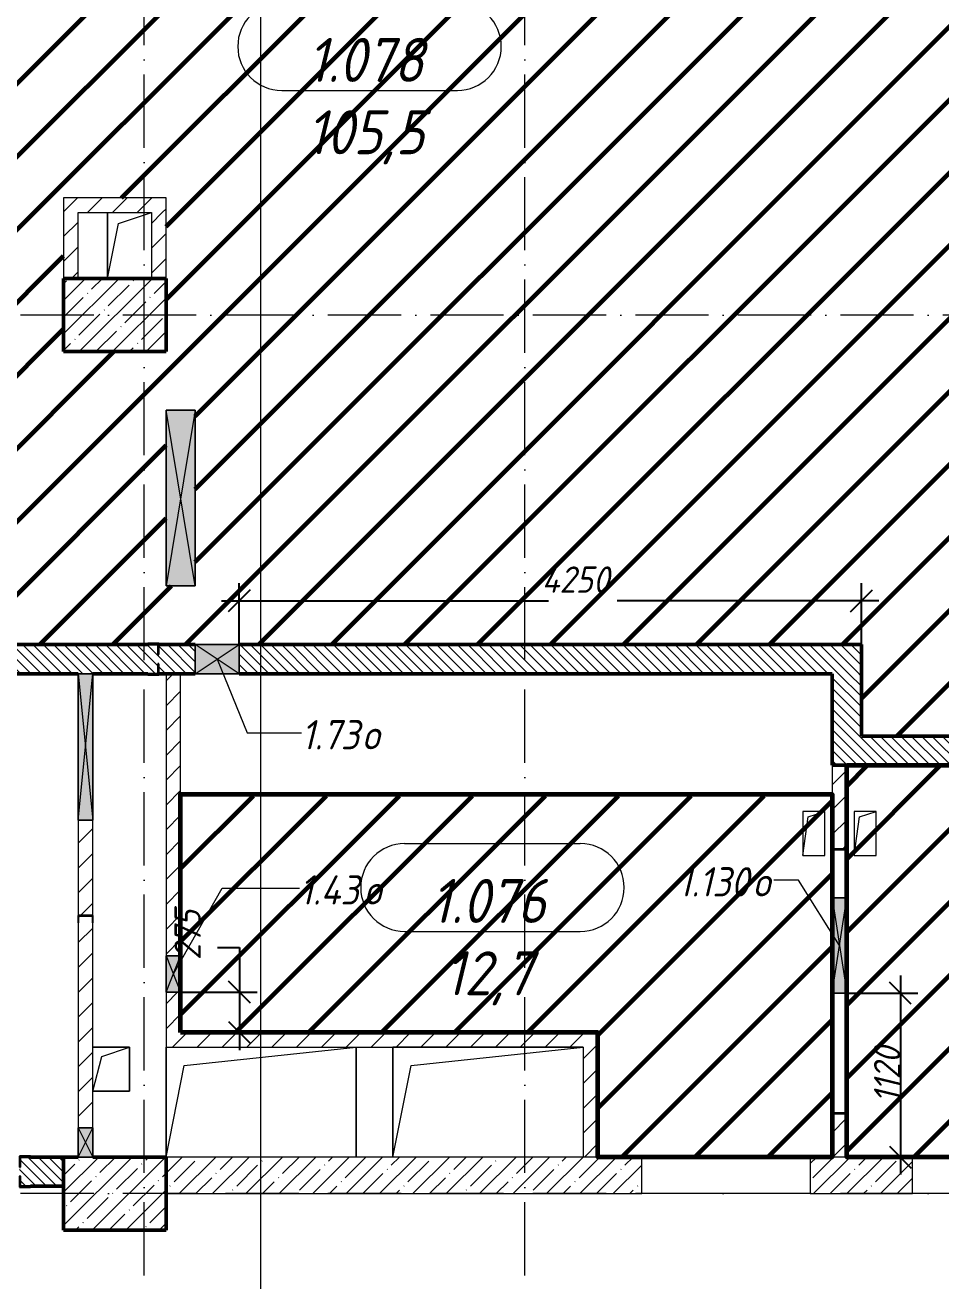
# Model space of a CAD drawing. Header units: millimetres. Extents: x -606178 to 312196, y -19338 to 632709.
# Drawn here: x -412193 to -405938, y 483679 to 492255 of the extents above; entities that cross this region are included whole.
import ezdxf

# ---------------------------------------------------------------- set-up
doc = ezdxf.new("R2010")
doc.units = ezdxf.units.MM
doc.linetypes.add('50_200_ШТРИХ_1Т_ш5_п1_п1_', pattern=[700, 500, -100, 0, -100])
for name, color, linetype, lineweight in [('6.4.1) Окр пт с инж. ПТ2.16', 3, 'Continuous', 60), ('6.4.2) Окр пт с инж. ПТ2.1', 22, 'Continuous', 60), ('A-____-____-DIMS', 7, 'Continuous', 9), ('A-DETL-GENF-OTLN', 7, 'Continuous', 9), ('A-FLOR-____-OTLN', 7, 'Continuous', 9), ('A-GENM-____-MCUT', 7, 'Continuous', 25), ('A-GENM-____-OTLN', 7, 'Continuous', 9), ('A-GENM-____-OTLN-1', 7, 'Continuous', 25), ('A-GLAZ-____-IDEN', 7, 'Continuous', 9), ('A-GLAZ-____-OTLN', 7, 'Continuous', 9), ('A-WALL-____-MCUT-1', 7, 'Continuous', 9), ('A-WALL-____-MCUT-2', 7, 'Continuous', 50), ('A-WALL-____-OTLN', 7, 'Continuous', 9), ('A-WALL-____-PATT-1', 7, 'Continuous', 9), ('A-WALL-FNSH-MCUT-1', 7, 'Continuous', 9), ('I-WALL-____-OTLN', 7, 'Continuous', 9), ('S-COLS-____-MCUT', 7, 'Continuous', 50), ('S-COLS-____-OTLN', 7, 'Continuous', 9), ('S-GRID-____-OTLN-1', 7, '50_200_ШТРИХ_1Т_ш5_п1_п1_', 9)]:
    doc.layers.add(name, color=color, linetype=linetype, lineweight=lineweight)
doc.layers.add('A-AREA-IDEN-1', color=7, linetype='Continuous', lineweight=9, true_color=0x000000)
doc.layers.add('G-____-____-SYMB-1', color=9, linetype='Continuous', lineweight=9, true_color=0x808080)
doc.styles.add('ISOCPEUR_I', font='isocpeui.ttf', dxfattribs={"width": 0.9, "height": 2.5})
doc.styles.add('ISOCPEUR_I_10', font='isocpeui.ttf', dxfattribs={"width": 0.9, "height": 180})
doc.styles.add('ISOCPEUR_I_9', font='isocpeui.ttf', dxfattribs={"width": 0.9, "height": 250})
doc.dimstyles.new('ISO-1_8_0_9К_СРЕДНИЙ_Кладочные_3', dxfattribs={"dimscale": 304.8, "dimtxt": 179.276612, "dimasz": 0.492126, "dimexe": 0.393701, "dimexo": 0, "dimgap": 0, "dimtad": 1, "dimdec": 3, "dimrnd": 0.001, "dimdsep": 46, "dimtxsty": 'ISOCPEUR_I_10', "dimblk1": 'OBLIQUE', "dimblk2": 'OBLIQUE', "dimsah": 1, "dimcen": 0.09, "dimdle": 0.393701, "dimazin": 0, "dimtfac": 1, "dimtdec": 4, "dimtix": 1, "dimtmove": 0, "dimatfit": 3, "dimfxl": 1, "dimtvp": 1, "dimtolj": 1, "dimtzin": 0, "dimarcsym": 2})
doc.dimstyles.new('ISO-1_8_0_9К_СРЕДНИЙ_Кладочные_4', dxfattribs={"dimscale": 304.8, "dimtxt": 179.276612, "dimasz": 0.492126, "dimexe": 0.393701, "dimexo": 0, "dimgap": 0, "dimtad": 1, "dimdec": 3, "dimrnd": 0.001, "dimdsep": 46, "dimtxsty": 'ISOCPEUR_I_10', "dimblk1": 'OBLIQUE', "dimblk2": 'OBLIQUE', "dimsah": 1, "dimcen": 0.09, "dimdle": 0.393701, "dimazin": 0, "dimtfac": 1, "dimtdec": 4, "dimtix": 1, "dimtmove": 1, "dimatfit": 3, "dimfxl": 1, "dimtvp": 1, "dimtolj": 1, "dimtzin": 0, "dimarcsym": 2})
doc.dimstyles.new('ISO-1_8_0_9К_СРЕДНИЙ_Кладочные_5', dxfattribs={"dimscale": 304.8, "dimtxt": 179.276612, "dimasz": 0.492126, "dimexe": 0.393701, "dimexo": 0, "dimgap": 0, "dimtad": 1, "dimdec": 3, "dimrnd": 0.001, "dimdsep": 46, "dimtxsty": 'ISOCPEUR_I_10', "dimblk1": 'OBLIQUE', "dimblk2": 'OBLIQUE', "dimsah": 1, "dimcen": 0.09, "dimdle": 0.393701, "dimazin": 0, "dimtfac": 1, "dimtdec": 4, "dimtix": 1, "dimtmove": 2, "dimatfit": 3, "dimfxl": 1, "dimtvp": 1, "dimtolj": 1, "dimtzin": 0, "dimarcsym": 2})
pattern_1 = [(135, (-425830.77, 451794.26), (-35.35534, -35.35534), [])]
pattern_2 = [(45, (-425830.77, 451794.26), (-84.8528, 84.8528), [])]

# ---------------------------------------------------------------- blocks, each defined once
blk = doc.blocks.new('BSC_Колонна _Прямоугольная - 500х700-V4-АР1_План отверстий 1 этажа в осях 1-64_А-ГГ')
at = {"layer": 'S-COLS-____-OTLN'}
h = blk.add_hatch(dxfattribs=at)
h.set_pattern_fill('FP_32', color=256, style=0, pattern_type=2)
h.set_pattern_definition([(315, (-32481.04, 14250), (114.04925, 114.04925), []), (315, (-32481.04, 14135.95), (114.04925, 114.04925), [201.613, -40.323, 3.353, -36.97])])
h.paths.add_polyline_path([(-250, 125.2), (-250, -350), (250, -350), (250, 350), (-250, 350), (-250, 150)], flags=0)
at = {"layer": 'S-COLS-____-MCUT'}
for p, q in [((250, 350), (-250, 350)), ((-250, 350), (-250, -350)), ((250, 250), (250, 350)), ((250, -350), (250, 150)), ((-250, -350), (250, -350))]:
    blk.add_line(p, q, dxfattribs=at)
blk = doc.blocks.new('BSC_Колонна _Прямоугольная - 500х700-V119-АР1_План отверстий 1 этажа в осях 1-64_А-ГГ')
at = {"layer": 'S-COLS-____-OTLN'}
h = blk.add_hatch(dxfattribs=at)
h.set_pattern_fill('FP_152', color=256, style=0, pattern_type=2)
h.set_pattern_definition([(315, (-38481.04, 14250), (114.04925, 114.04925), []), (315, (-38481.04, 14135.95), (114.04925, 114.04925), [201.613, -40.323, 3.353, -36.97])])
h.paths.add_polyline_path([(-250, 350), (-250, -350), (250, -350), (250, 350)], flags=0)
at = {"layer": 'S-COLS-____-MCUT'}
for p, q in [((250, 350), (-250, 350)), ((-250, 350), (-250, -350)), ((250, -350), (250, 350)), ((-250, -350), (250, -350))]:
    blk.add_line(p, q, dxfattribs=at)
blk = doc.blocks.new('154_Фахверк_СКБ_Швеллер - Тип_100_4010-27736299-АР1_План отверстий 1 этажа в осях 1-64_А-ГГ')
at = {"layer": 'A-GENM-____-MCUT'}
for p, q in [((175, 50), (125, 50)), ((125, 50), (125, -50)), ((128, 47), (175, 47)), ((128, -47), (128, 47)), ((175, 47), (175, 50)), ((125, -50), (175, -50)), ((175, -47), (128, -47)), ((175, -50), (175, -47))]:
    blk.add_line(p, q, dxfattribs=at)
blk = doc.blocks.new('Фахверк_СКБ_Уголок - 200_4010-27904266-АР1_План отверстий 1 этажа в осях 1-64_А-ГГ')
at = {"layer": 'A-GENM-____-MCUT'}
for p, q in [((125, 156), (50, 156)), ((50, 156), (50, 150)), ((50, 150), (119, 150)), ((119, 150), (119, 81)), ((125, 81), (125, 156)), ((119, 81), (125, 81)), ((125, 19), (119, 19)), ((119, 19), (119, -50)), ((125, -56), (125, 19)), ((119, -50), (50, -50)), ((50, -50), (50, -56)), ((50, -56), (125, -56))]:
    blk.add_line(p, q, dxfattribs=at)
blk = doc.blocks.new('154_Стойка_СКБ_Уголок - СМ-2230_200-28216496-АР1_План отверстий 1 этажа в осях 1-64_А-ГГ')
at = {"layer": 'A-GENM-____-MCUT'}
for p, q in [((125, 156), (125, 81)), ((200, 156), (125, 156)), ((131, 81), (131, 150)), ((131, 150), (200, 150)), ((200, 150), (200, 156)), ((125, 81), (131, 81)), ((131, 19), (125, 19)), ((125, 19), (125, -56)), ((131, -50), (131, 19)), ((125, -56), (200, -56)), ((200, -50), (131, -50)), ((200, -56), (200, -50))]:
    blk.add_line(p, q, dxfattribs=at)
blk = doc.blocks.new('AR_Отверстие прямоугольное _в плите_ - AR_Отверстие прямоугольное _в плите_-30459943-АР1_План отверстий 1 этажа в осях 1-64_А-ГГ')
at = {"layer": 'A-GENM-____-OTLN'}
for p, q in [((75, 150), (-75, 150)), ((-75, 150), (-75, -150)), ((-75, -150), (-37.5, 112.5)), ((-37.5, 112.5), (75, 150)), ((75, -150), (75, 150)), ((-75, -150), (75, -150))]:
    blk.add_line(p, q, dxfattribs=at)
blk = doc.blocks.new('AR_Отверстие прямоугольное _в плите_ - AR_Отверстие прямоугольное _в плите_-V194-АР1_План отверстий 1 этажа в осях 1-64_А-ГГ')
at = {"layer": 'A-GENM-____-OTLN'}
for p, q in [((-650, 375), (-650, -375)), ((-525, 250), (650, 375)), ((650, -375), (650, 375)), ((-650, -375), (-525, 250))]:
    blk.add_line(p, q, dxfattribs=at)
blk = doc.blocks.new('AR_Отверстие прямоугольное _в плите_ - AR_Отверстие прямоугольное _в плите_-V195-АР1_План отверстий 1 этажа в осях 1-64_А-ГГ')
at = {"layer": 'A-GENM-____-OTLN'}
for p, q in [((650, 375), (-650, 375)), ((-650, 375), (-650, -374.7)), ((-525, 250), (650, 375)), ((-649.9, -374.7), (-525, 250))]:
    blk.add_line(p, q, dxfattribs=at)
blk = doc.blocks.new('AR_Отверстие прямоугольное _в плите_ - AR_Отверстие прямоугольное _в плите_-V208-АР1_План отверстий 1 этажа в осях 1-64_А-ГГ')
at = {"layer": 'A-GENM-____-OTLN'}
for p, q in [((125, 150), (-125, 150)), ((-125, -150), (-62.5, 87.5)), ((-62.5, 87.5), (125, 150)), ((125, -150), (125, 150)), ((-125, -150), (125, -150))]:
    blk.add_line(p, q, dxfattribs=at)
blk = doc.blocks.new('AR_Отверстие прямоугольное _в плите_ - AR_Отверстие прямоугольное _в плите_-30552603-АР1_План отверстий 1 этажа в осях 1-64_А-ГГ')
at = {"layer": 'A-GENM-____-OTLN'}
for p, q in [((-150, 225), (-150, -225)), ((-75, 150), (150, 225)), ((-150, -225), (-75, 150))]:
    blk.add_line(p, q, dxfattribs=at)
blk = doc.blocks.new('AR_Отверстие прямоугольное _в стене__БезПР - AR_Отверстие прямоугольное _в стене__БезПР-36427964-АР1_План отверстий 1 этажа в осях 1-64_А-ГГ')
at = {"layer": 'A-GLAZ-____-OTLN'}
blk.add_hatch(color=256, dxfattribs=at).paths.add_polyline_path([(-150, 100), (-150, -100), (150, -100), (150, 100)], flags=0)
at = {"layer": 'A-DETL-GENF-OTLN'}
for p, q in [((-150, -100), (-150, 100)), ((-150, 100), (150, 100)), ((150, 100), (-150, -100)), ((-150, 100), (150, -100)), ((150, 100), (-150, 100)), ((-150, 100), (-150, -100)), ((150, 100), (150, -100)), ((150, -100), (150, 100)), ((150, -100), (-150, -100)), ((-150, -100), (150, -100))]:
    blk.add_line(p, q, dxfattribs=at)
at = {"layer": 'A-GLAZ-____-OTLN'}
blk.add_line((150, 100), (-150, 100), dxfattribs=at)
blk = doc.blocks.new('AR_Отверстие прямоугольное _в стене__БезПР - AR_Отверстие прямоугольное _в стене__БезПР-36428036-АР1_План отверстий 1 этажа в осях 1-64_А-ГГ')
at = {"layer": 'A-GLAZ-____-OTLN'}
blk.add_hatch(color=256, dxfattribs=at).paths.add_polyline_path([(-100, -50), (100, -50), (100, 50), (-100, 50)], flags=0)
at = {"layer": 'A-DETL-GENF-OTLN'}
for p, q in [((-100, -50), (-100, 50)), ((-100, 50), (100, 50)), ((100, 50), (-100, -50)), ((-100, 50), (100, -50)), ((100, 50), (-100, 50)), ((-100, 50), (-100, -50)), ((100, 50), (100, -50)), ((100, -50), (100, 50)), ((100, -50), (-100, -50)), ((-100, -50), (100, -50))]:
    blk.add_line(p, q, dxfattribs=at)
at = {"layer": 'A-GLAZ-____-OTLN'}
blk.add_line((100, 50), (-100, 50), dxfattribs=at)
blk = doc.blocks.new('AR_Отверстие прямоугольное _в стене__БезПР - AR_Отверстие прямоугольное _в стене__БезПР-36428091-АР1_План отверстий 1 этажа в осях 1-64_А-ГГ')
at = {"layer": 'A-GLAZ-____-OTLN'}
blk.add_hatch(color=256, dxfattribs=at).paths.add_polyline_path([(-125, -50), (125, -50), (125, 50), (-125, 50)], flags=0)
at = {"layer": 'A-DETL-GENF-OTLN'}
for p, q in [((-125, -50), (-125, 50)), ((-125, 50), (125, 50)), ((125, 50), (-125, -50)), ((-125, 50), (125, -50)), ((125, 50), (-125, 50)), ((-125, 50), (-125, -50)), ((125, 50), (125, -50)), ((125, -50), (125, 50)), ((125, -50), (-125, -50)), ((-125, -50), (125, -50))]:
    blk.add_line(p, q, dxfattribs=at)
at = {"layer": 'A-GLAZ-____-OTLN'}
blk.add_line((125, 50), (-125, 50), dxfattribs=at)
blk = doc.blocks.new('AR_Отверстие прямоугольное _в стене__БезПР - AR_Отверстие прямоугольное _в стене__БезПР-36428237-АР1_План отверстий 1 этажа в осях 1-64_А-ГГ')
at = {"layer": 'A-GLAZ-____-OTLN'}
blk.add_hatch(color=256, dxfattribs=at).paths.add_polyline_path([(-325, -50), (325, -50), (325, 50), (-325, 50)], flags=0)
at = {"layer": 'A-DETL-GENF-OTLN'}
for p, q in [((-325, -50), (-325, 50)), ((-325, 50), (325, 50)), ((325, 50), (-325, -50)), ((-325, 50), (325, -50)), ((325, 50), (-325, 50)), ((-325, 50), (-325, -50)), ((325, 50), (325, -50)), ((325, -50), (325, 50)), ((325, -50), (-325, -50)), ((-325, -50), (325, -50))]:
    blk.add_line(p, q, dxfattribs=at)
at = {"layer": 'A-GLAZ-____-OTLN'}
blk.add_line((325, 50), (-325, 50), dxfattribs=at)
blk = doc.blocks.new('AR_Отверстие прямоугольное _в стене__БезПР - AR_Отверстие прямоугольное _в стене__БезПР-36427925-АР1_План отверстий 1 этажа в осях 1-64_А-ГГ')
at = {"layer": 'A-GLAZ-____-OTLN'}
blk.add_hatch(color=256, dxfattribs=at).paths.add_polyline_path([(500, -50), (500, 50), (-500, 50), (-500, -50)], flags=0)
at = {"layer": 'A-DETL-GENF-OTLN'}
for p, q in [((-500, -50), (-500, 50)), ((-500, 50), (500, 50)), ((500, 50), (-500, -50)), ((-500, 50), (500, -50)), ((500, 50), (-500, 50)), ((-500, 50), (-500, -50)), ((500, 50), (500, -50)), ((500, -50), (500, 50)), ((500, -50), (-500, -50)), ((-500, -50), (500, -50))]:
    blk.add_line(p, q, dxfattribs=at)
at = {"layer": 'A-GLAZ-____-OTLN'}
blk.add_line((500, 50), (-500, 50), dxfattribs=at)
blk = doc.blocks.new('AR_Отверстие прямоугольное _в стене_ - AR_Отверстие прямоугольное _в стене__ОВ-36896535-АР1_План отверстий 1 этажа в осях 1-64_А-ГГ')
at = {"layer": 'A-GLAZ-____-OTLN'}
blk.add_hatch(color=256, dxfattribs=at).paths.add_polyline_path([(600, -100), (600, 100), (-600, 100), (-600, -100)], flags=0)
at = {"layer": 'A-DETL-GENF-OTLN'}
for p, q in [((-600, -100), (-600, 100)), ((-600, 100), (600, 100)), ((600, 100), (-600, -100)), ((-600, 100), (600, -100)), ((600, 100), (-600, 100)), ((-600, 100), (-600, -100)), ((600, 100), (600, -100)), ((600, -100), (600, 100)), ((600, -100), (-600, -100)), ((-600, -100), (600, -100))]:
    blk.add_line(p, q, dxfattribs=at)
blk = doc.blocks.new('_Oblique')
at = {"color": 0, "linetype": 'ByBlock', "lineweight": -2}
blk.add_line((-0.5, -0.5), (0.5, 0.5), dxfattribs=at)
blk = doc.blocks.new('*D4322')
at = {"layer": 'A-____-____-DIMS', "color": 0, "lineweight": -2, "transparency": 16777216}
for p, q in [((-410730.8, 488025.3), (-410730.8, 488443.5)), ((-406480.8, 488025.3), (-406480.8, 488443.5)), ((-410850.8, 488323.5), (-408618.4, 488323.5)), ((-406360.8, 488323.5), (-408148.8, 488323.5))]:
    blk.add_line(p, q, dxfattribs=at)
at = {"layer": 'Defpoints', "color": 0, "transparency": 16777216}
for p in [(-406480.8, 488323.5), (-410730.8, 488025.3), (-406480.8, 488025.3)]:
    blk.add_point(p, dxfattribs=at)
at = {"layer": 'A-____-____-DIMS', "color": 0, "lineweight": -2, "transparency": 16777216, "xscale": 150, "yscale": 150, "zscale": 150, "rotation": 180}
blk.add_blockref('_Oblique', (-410730.8, 488323.5), dxfattribs=at)
at = {"layer": 'A-____-____-DIMS', "color": 0, "lineweight": -2, "transparency": 16777216, "xscale": 150, "yscale": 150, "zscale": 150}
blk.add_blockref('_Oblique', (-406480.8, 488323.5), dxfattribs=at)
at = {"layer": 'A-____-____-DIMS', "color": 0, "transparency": 16777216, "insert": (-408664.9, 488558.7), "char_height": 180, "width": 562.653, "attachment_point": 1, "line_spacing_factor": 1.149209, "style": 'ISOCPEUR_I_10'}
blk.add_mtext('\\A1;4250', dxfattribs=at)
blk = doc.blocks.new('*D4323')
at = {"layer": 'A-____-____-DIMS', "color": 0, "lineweight": -2, "transparency": 16777216}
for p, q in [((-406214.7, 485765.3), (-406214.7, 484405.3)), ((-406580.8, 485645.3), (-406094.7, 485645.3)), ((-406108.7, 484525.3), (-406334.7, 484525.3))]:
    blk.add_line(p, q, dxfattribs=at)
at = {"layer": 'Defpoints', "color": 0, "transparency": 16777216}
for p in [(-406580.8, 485645.3), (-406214.7, 484525.3), (-406108.7, 484525.3)]:
    blk.add_point(p, dxfattribs=at)
at = {"layer": 'A-____-____-DIMS', "color": 0, "lineweight": -2, "transparency": 16777216, "xscale": 150, "yscale": 150, "zscale": 150}
for p, rotation in [((-406214.7, 485645.3), 90), ((-406214.7, 484525.3), 270)]:
    blk.add_blockref('_Oblique', p, dxfattribs=dict(at, rotation=rotation))
at = {"layer": 'A-____-____-DIMS', "color": 0, "transparency": 16777216, "insert": (-406304.7, 485085.3), "char_height": 180, "width": 463.361, "attachment_point": 5, "rotation": 90, "style": 'ISOCPEUR_I_10'}
blk.add_mtext('\\A1;1120', dxfattribs=at)
blk = doc.blocks.new('*D4324')
at = {"layer": 'A-____-____-DIMS', "color": 0, "lineweight": -2, "transparency": 16777216}
for p, q in [((-410878.8, 485955.7), (-410728.8, 485955.7)), ((-410728.8, 485955.7), (-410728.8, 485650.3)), ((-410728.8, 485770.3), (-410728.8, 485255.3)), ((-411130.8, 485650.3), (-410608.8, 485650.3)), ((-410622.8, 485375.3), (-410848.8, 485375.3))]:
    blk.add_line(p, q, dxfattribs=at)
at = {"layer": 'Defpoints', "color": 0, "transparency": 16777216}
for p in [(-411130.8, 485650.3), (-410728.8, 485375.3), (-410622.8, 485375.3)]:
    blk.add_point(p, dxfattribs=at)
at = {"layer": 'A-____-____-DIMS', "color": 0, "lineweight": -2, "transparency": 16777216, "xscale": 150, "yscale": 150, "zscale": 150}
for p, rotation in [((-410728.8, 485650.3), 90), ((-410728.8, 485375.3), 270)]:
    blk.add_blockref('_Oblique', p, dxfattribs=dict(at, rotation=rotation))
at = {"layer": 'A-____-____-DIMS', "color": 0, "transparency": 16777216, "insert": (-411173.2, 485870.9), "char_height": 180, "width": 409.578, "attachment_point": 1, "rotation": 90, "line_spacing_factor": 1.149209, "style": 'ISOCPEUR_I_10'}
blk.add_mtext('\\A1;275', dxfattribs=at)
blk = doc.blocks.new('AAR_СКБ_Марка_помещения_1_5 ммп - Номер _ Площадь-27962135-АИ_План этажа_Стены_1')
at = {"layer": 'A-AREA-IDEN-1'}
for p, q in [((-2.987, 3), (3.013, 3)), ((-2.987, 0), (3.013, 0))]:
    blk.add_line(p, q, dxfattribs=at)
for centre, start, end in [((-2.987, 1.5), 90, 270), ((3.013, 1.5), 270, 90)]:
    blk.add_arc(centre, 1.5, start, end, dxfattribs=at)

msp = doc.modelspace()

# ---------------------------------------------------------------- hatches: boundary and pattern name
at = {"layer": '6.4.1) Окр пт с инж. ПТ2.16'}
h = msp.add_hatch(dxfattribs=at)
h.set_pattern_fill('ANSI31', color=256, scale=111)
h.paths.add_polyline_path([(-402630.7712, 492725.3011), (-402630.7712, 493125.3011), (-402530.7712, 493125.3011), (-402530.7712, 493500.3011), (-402536.7712, 493500.3011), (-402536.7712, 493575.3011), (-402530.7712, 493575.3011), (-402530.7712, 495375.3011), (-402780.7712, 495375.3011), (-402780.7712, 495625.3011), (-405930.7712, 495625.3011), (-405930.7712, 494975.3011), (-408930.7712, 494975.3011), (-408930.7712, 495625.3011), (-410780.7712, 495625.3011), (-410780.7712, 495575.3011), (-410780.7712, 495175.3011), (-410780.7712, 494775.3011), (-410780.7712, 494275.3011), (-410780.7712, 494225.3011), (-410780.7712, 494125.3011), (-411380.7712, 494125.3011), (-411380.7712, 495625.3011), (-411480.7712, 495625.3011), (-415730.7712, 495625.3011), (-415730.7712, 495525.3011), (-416030.7712, 495525.3011), (-416030.7712, 492570.3011), (-416030.7712, 492070.3011), (-416030.7712, 490525.3011), (-415730.7712, 490525.3011), (-415730.7712, 490025.3011), (-416030.7712, 490025.3011), (-416030.7712, 488025.3011), (-411355.7712, 488025.3011), (-411355.7712, 488031.3011), (-411280.7712, 488031.3011), (-411030.7712, 488025.3011), (-410730.7712, 488025.3011), (-406480.7712, 488025.3011), (-406480.7712, 487400.3011), (-402530.7712, 487400.3011), (-402530.7712, 487450.3011), (-402536.7712, 487450.3011), (-402536.7712, 487525.3011), (-402530.7712, 489325.3011), (-402536.7712, 489325.3011), (-402536.7712, 489400.3011), (-402534.6112, 489625.3011), (-402630.7712, 489625.3011), (-402630.7712, 490025.3011), (-402980.7712, 490025.3011), (-402980.7712, 490525.3011), (-402530.7712, 490525.3011), (-402530.7712, 492325.3011), (-402536.7712, 492325.3011), (-402536.7712, 492400.3011), (-402534.9985, 492725.3011)])
h.paths.add_polyline_path([(-411230.7712, 491075.3011), (-411230.7712, 490525.3011), (-411230.7712, 490025.3011), (-411930.7712, 490025.3011), (-411930.7712, 490525.3011), (-411930.7712, 491075.3011)], flags=16)
h.paths.add_polyline_path([(-411330.7712, 490975.3011), (-411330.7712, 490525.3011), (-411830.7712, 490525.3011), (-411830.7712, 490975.3011)], flags=0)
h.paths.add_polyline_path([(-411030.7712, 489625.3011), (-411030.7712, 488425.3011), (-411230.7712, 488425.3011), (-411230.7712, 489625.3011)], flags=16)
at = {"layer": '6.4.2) Окр пт с инж. ПТ2.1'}
h = msp.add_hatch(dxfattribs=at)
h.set_pattern_fill('ANSI31', color=256, scale=111)
h.paths.add_polyline_path([(-412805.7712, 486825.3011), (-415380.7712, 486825.3011), (-415380.7712, 485375.3011), (-413830.7712, 485375.3011), (-413830.7712, 484525.3011), (-412805.7712, 484525.3011)])
h.paths.add_polyline_path([(-406680.7712, 486992.9193), (-411130.7712, 486992.9193), (-411130.7712, 485375.3011), (-408280.7712, 485375.3011), (-408280.7712, 484525.3011), (-406680.7712, 484525.3011)])
h.paths.add_polyline_path([(-402530.7712, 487200.3011), (-406580.7712, 487200.3011), (-406580.7712, 484525.3011), (-402530.7712, 484525.3011)])
at = {"layer": 'A-WALL-____-PATT-1'}
h = msp.add_hatch(dxfattribs=at)
h.set_pattern_fill('FP_4', color=256, style=0, pattern_type=2)
h.set_pattern_definition(pattern_2)
h.paths.add_polyline_path([(-411830.7712, 490525.3011), (-411830.7712, 491075.3011), (-411930.7712, 491075.3011), (-411930.7712, 490525.3011)], flags=0)
h = msp.add_hatch(dxfattribs=at)
h.set_pattern_fill('FP_4', color=256, style=0, pattern_type=2)
h.set_pattern_definition(pattern_2)
h.paths.add_polyline_path([(-411330.7712, 490975.3011), (-411230.7712, 490975.3011), (-411230.7712, 491075.3011), (-411830.7712, 491075.3011), (-411830.7712, 490975.3011), (-411706.007, 490975.3011)], flags=0)
h = msp.add_hatch(dxfattribs=at)
h.set_pattern_fill('FP_4', color=256, style=0, pattern_type=2)
h.set_pattern_definition(pattern_2)
h.paths.add_polyline_path([(-411230.7712, 490525.3011), (-411230.7712, 490975.3011), (-411330.7712, 490975.3011), (-411330.7712, 490525.3011)], flags=0)
h = msp.add_hatch(dxfattribs=at)
h.set_pattern_fill('FP_6', color=256, style=0, pattern_type=2)
h.set_pattern_definition(pattern_1)
h.paths.add_polyline_path([(-406680.7712, 487825.3011), (-406480.7712, 487825.3011), (-406480.7712, 488025.3011), (-410730.7712, 488025.3011), (-410730.7712, 487825.3011), (-408171.0784, 487825.3011)], flags=0)
h.paths.add_polyline_path([(-411280.7712, 487825.3011), (-411030.7712, 487825.3011), (-411030.7712, 488025.3011), (-411280.7712, 488025.3011), (-411280.7712, 487956.3011), (-411286.7712, 487956.3011), (-411286.7712, 488025.3011), (-416030.7712, 488025.3011), (-416030.7712, 487825.3011), (-411286.7712, 487825.3011), (-411286.7712, 487894.3011), (-411280.7712, 487894.3011)], flags=0)
h = msp.add_hatch(dxfattribs=at)
h.set_pattern_fill('FP_4', color=256, style=0, pattern_type=2)
h.set_pattern_definition(pattern_2)
h.paths.add_polyline_path([(-411130.7712, 485375.3011), (-411130.7712, 485650.3011), (-411230.7712, 485650.3011), (-411230.7712, 485375.3011)], flags=0)
h.paths.add_polyline_path([(-411230.7712, 485900.3011), (-411130.7712, 485900.3011), (-411130.7712, 487825.3011), (-411230.7712, 487825.3011), (-411230.7712, 486928.505)], flags=0)
h = msp.add_hatch(dxfattribs=at)
h.set_pattern_fill('FP_6', color=256, style=0, pattern_type=2)
h.set_pattern_definition(pattern_1)
h.paths.add_polyline_path([(-406480.7712, 487200.3011), (-406480.7712, 487825.3011), (-406680.7712, 487825.3011), (-406680.7712, 487200.3011)], flags=0)
h = msp.add_hatch(dxfattribs=at)
h.set_pattern_fill('FP_6', color=256, style=0, pattern_type=2)
h.set_pattern_definition(pattern_1)
h.paths.add_polyline_path([(-402530.7712, 487200.3011), (-402530.7712, 487400.3011), (-406480.7712, 487400.3011), (-406480.7712, 487200.3011), (-402868.6855, 487200.3011)], flags=0)
h = msp.add_hatch(dxfattribs=at)
h.set_pattern_fill('FP_4', color=256, style=0, pattern_type=2)
h.set_pattern_definition(pattern_2)
h.paths.add_polyline_path([(-406680.7712, 484525.3011), (-406580.7712, 484525.3011), (-406580.7712, 484775.3011), (-406583.7712, 484775.3011), (-406583.7712, 484822.3011), (-406677.7712, 484822.3011), (-406677.7712, 484775.3011), (-406680.7712, 484775.3011)], flags=0)
h.paths.add_polyline_path([(-406677.7712, 486628.3011), (-406583.7712, 486628.3011), (-406583.7712, 486675.3011), (-406580.7712, 486675.3011), (-406580.7712, 487200.3011), (-406680.7712, 487200.3011), (-406680.7712, 486675.3011), (-406677.7712, 486675.3011)], flags=0)
h = msp.add_hatch(dxfattribs=at)
h.set_pattern_fill('FP_4', color=256, style=0, pattern_type=2)
h.set_pattern_definition(pattern_2)
h.paths.add_polyline_path([(-411830.7712, 484725.3011), (-411730.7712, 484725.3011), (-411730.7712, 486125.3011), (-411733.7712, 486125.3011), (-411733.7712, 486172.3011), (-411827.7712, 486172.3011), (-411827.7712, 486125.3011), (-411830.7712, 486125.3011)], flags=0)
h.paths.add_polyline_path([(-411730.7712, 486175.3011), (-411730.7712, 486825.3011), (-411830.7712, 486825.3011), (-411830.7712, 486175.3011), (-411733.7712, 486175.3011)], flags=0)
h = msp.add_hatch(dxfattribs=at)
h.set_pattern_fill('FP_4', color=256, style=0, pattern_type=2)
h.set_pattern_definition(pattern_2)
h.paths.add_polyline_path([(-408280.7712, 485275.3011), (-408280.7712, 485375.3011), (-411230.7712, 485375.3011), (-411230.7712, 485275.3011), (-408380.7712, 485275.3011)], flags=0)
h = msp.add_hatch(dxfattribs=at)
h.set_pattern_fill('FP_4', color=256, style=0, pattern_type=2)
h.set_pattern_definition(pattern_2)
h.paths.add_polyline_path([(-408280.7712, 484525.3011), (-408280.7712, 485275.3011), (-408380.7712, 485275.3011), (-408380.7712, 484525.3011)], flags=0)
h = msp.add_hatch(dxfattribs=at)
h.set_pattern_fill('FP_6', color=256, style=0, pattern_type=2)
h.set_pattern_definition(pattern_1)
h.paths.add_polyline_path([(-411930.7712, 484325.3011), (-411930.7712, 484525.3011), (-412224.7712, 484525.3011), (-412224.7712, 484456.3011), (-412230.7712, 484456.3011), (-412230.7712, 484394.3011), (-412224.7712, 484394.3011), (-412224.7712, 484325.3011), (-412155.7712, 484325.3011)], flags=0)
h.paths.add_polyline_path([(-413473.4713, 484325.3011), (-413386.7712, 484325.3011), (-413386.7712, 484394.3011), (-413380.7712, 484394.3011), (-413380.7712, 484456.3011), (-413386.7712, 484456.3011), (-413386.7712, 484525.3011), (-413930.7712, 484525.3011), (-413930.7712, 484325.3011)], flags=0)
h.paths.add_polyline_path([(-415230.7712, 484325.3011), (-415230.7712, 484525.3011), (-415730.7712, 484525.3011), (-415730.7712, 484325.3011), (-415240.9355, 484325.3011)], flags=0)
h = msp.add_hatch(dxfattribs=at)
h.set_pattern_fill('FP_27', color=256, style=0, pattern_type=2)
h.set_pattern_definition([(45, (-425830.77, 451794.26), (-114.04925, 114.04925), []), (45, (-425716.72, 451794.26), (-114.04925, 114.04925), [201.612, -40.322, 3.353, -36.97])])
h.paths.add_polyline_path([(-402980.7712, 484275.3011), (-402980.7712, 484525.3011), (-404980.7712, 484525.3011), (-404980.7712, 484275.3011), (-404636.1498, 484275.3011)], flags=0)
h.paths.add_polyline_path([(-406130.7712, 484275.3011), (-406130.7712, 484525.3011), (-406830.7712, 484525.3011), (-406830.7712, 484275.3011), (-406403.6141, 484275.3011)], flags=0)
h.paths.add_polyline_path([(-407980.7712, 484275.3011), (-407980.7712, 484525.3011), (-411230.7712, 484525.3011), (-411230.7712, 484275.3011), (-408171.0784, 484275.3011)], flags=0)

# ---------------------------------------------------------------- linework, layer by layer
at = {"layer": '6.4.1) Окр пт с инж. ПТ2.16'}
msp.add_lwpolyline([(-406580.7712, 487200.3011), (-402530.7712, 487200.3011), (-402530.7712, 484525.3011), (-406580.7712, 484525.3011)], close=True, dxfattribs=at)
msp.add_lwpolyline([(-411130.7712, 485375.3011), (-411130.7712, 487002.4804), (-406680.7712, 487002.4804), (-406680.7712, 484525.3011), (-408280.7712, 484525.3011), (-408280.7712, 485375.3011), (-411130.7712, 485375.3011)], dxfattribs=at)
at = {"layer": 'A-FLOR-____-OTLN'}
for p, q in [((-411630.7712, 490525.3011), (-411630.7712, 490975.3011)), ((-411730.7712, 485275.3011), (-411480.7712, 485275.3011)), ((-411480.7712, 485275.3011), (-411480.7712, 484975.3011)), ((-411230.7712, 484525.3011), (-411230.7712, 485275.3011)), ((-409930.7712, 485275.3011), (-409930.7712, 484525.3011)), ((-409680.7712, 485274.9536), (-408380.7712, 485274.9536)), ((-409680.7712, 484525.3011), (-409680.7712, 485274.9536)), ((-411480.7712, 484975.3011), (-411730.7712, 484975.3011))]:
    msp.add_line(p, q, dxfattribs=at)
at = {"layer": 'A-GLAZ-____-IDEN'}
for p, q in [((-410880.7712, 487925.3011), (-410675.6429, 487421.6669)), ((-410675.6429, 487421.6669), (-410306.4161, 487421.6669)), ((-411180.7712, 485775.3011), (-410847.2827, 486361.8757)), ((-410847.2827, 486361.8757), (-410318.5661, 486361.8757)), ((-406911.1558, 486417.0403), (-407078.0594, 486417.0403)), ((-406630.7712, 485970.3011), (-406911.1558, 486417.0403))]:
    msp.add_line(p, q, dxfattribs=at)
at = {"layer": 'A-WALL-____-MCUT-1'}
for p, q in [((-407980.7712, 484525.3011), (-411230.7712, 484525.3011)), ((-407980.7712, 484275.3011), (-407980.7712, 484525.3011)), ((-406130.7712, 484525.3011), (-406830.7712, 484525.3011)), ((-406830.7712, 484525.3011), (-406830.7712, 484275.3011)), ((-406130.7712, 484275.3011), (-406130.7712, 484525.3011)), ((-411230.7712, 484275.3011), (-407980.7712, 484275.3011)), ((-406830.7712, 484275.3011), (-406130.7712, 484275.3011))]:
    msp.add_line(p, q, dxfattribs=at)
at = {"layer": 'A-WALL-____-MCUT-2'}
for p, q in [((-411355.7712, 488025.3011), (-416030.7712, 488025.3011)), ((-411030.7712, 488025.3011), (-411280.7712, 488025.3011)), ((-406480.7712, 488025.3011), (-410730.7712, 488025.3011)), ((-406480.7712, 487400.3011), (-406480.7712, 488025.3011)), ((-415380.7712, 487825.3011), (-411830.7712, 487825.3011)), ((-411730.7712, 487825.3011), (-411355.7712, 487825.3011)), ((-411280.7712, 487825.3011), (-411030.7712, 487825.3011)), ((-410730.7712, 487825.3011), (-406680.7712, 487825.3011)), ((-406680.7712, 487825.3011), (-406680.7712, 487200.3011)), ((-402530.7712, 487400.3011), (-406480.7712, 487400.3011)), ((-406680.7712, 487200.3011), (-402530.7712, 487200.3011)), ((-411930.7712, 484525.3011), (-412155.7712, 484525.3011)), ((-412155.7712, 484325.3011), (-411930.7712, 484325.3011))]:
    msp.add_line(p, q, dxfattribs=at)
at = {"layer": 'A-WALL-____-OTLN'}
for p, q in [((-407980.7712, 484525.3011), (-406830.7712, 484525.3011)), ((-406130.7712, 484525.3011), (-404980.7712, 484525.3011)), ((-406830.7712, 484275.3011), (-407980.7712, 484275.3011)), ((-404980.7712, 484275.3011), (-406130.7712, 484275.3011))]:
    msp.add_line(p, q, dxfattribs=at)
at = {"layer": 'A-WALL-FNSH-MCUT-1'}
for p, q in [((-411230.7712, 491075.3011), (-411930.7712, 491075.3011)), ((-411930.7712, 491075.3011), (-411930.7712, 490525.3011)), ((-411230.7712, 490525.3011), (-411230.7712, 491075.3011)), ((-411830.7712, 490975.3011), (-411330.7712, 490975.3011)), ((-411830.7712, 490525.3011), (-411830.7712, 490975.3011)), ((-411330.7712, 490975.3011), (-411330.7712, 490525.3011)), ((-411230.7712, 487825.3011), (-411230.7712, 485900.3011)), ((-411130.7712, 485900.3011), (-411130.7712, 487825.3011)), ((-406680.7712, 487200.3011), (-406680.7712, 486675.3011)), ((-406580.7712, 486675.3011), (-406580.7712, 487200.3011)), ((-411830.7712, 486825.3011), (-411830.7712, 486175.3011)), ((-411730.7712, 486175.3011), (-411730.7712, 486825.3011)), ((-411830.7712, 486125.3011), (-411830.7712, 484725.3011)), ((-411730.7712, 484725.3011), (-411730.7712, 486125.3011)), ((-411230.7712, 485650.3011), (-411230.7712, 485275.3011)), ((-411130.7712, 485375.3011), (-411130.7712, 485650.3011)), ((-408280.7712, 485375.3011), (-411130.7712, 485375.3011)), ((-408280.7712, 484525.3011), (-408280.7712, 485375.3011)), ((-411230.7712, 485275.3011), (-408380.7712, 485275.3011)), ((-408380.7712, 485275.3011), (-408380.7712, 484525.3011)), ((-406680.7712, 484775.3011), (-406680.7712, 484525.3011)), ((-406580.7712, 484525.3011), (-406580.7712, 484775.3011))]:
    msp.add_line(p, q, dxfattribs=at)
at = {"layer": 'G-____-____-SYMB-1'}
msp.add_line((-410584.5002, 501859.166), (-410584.5002, 447123.2799), dxfattribs=at)
at = {"layer": 'I-WALL-____-OTLN'}
for p, q in [((-406680.7712, 486595.3011), (-406680.7712, 486625.3011)), ((-406580.7712, 486625.3011), (-406580.7712, 486295.3011)), ((-406580.7712, 485645.3011), (-406580.7712, 484825.3011)), ((-406680.7712, 484825.3011), (-406680.7712, 484855.3011))]:
    msp.add_line(p, q, dxfattribs=at)
at = {"layer": 'S-GRID-____-OTLN-1'}
for p, q in [((-411380.7712, 447311.6528), (-411380.7712, 501675.2188)), ((-408780.7712, 447311.6528), (-408780.7712, 501675.2188)), ((-399123.032, 490275.3011), (-430499.5414, 490275.3011)), ((-399123.032, 484275.3011), (-430499.5414, 484275.3011))]:
    msp.add_line(p, q, dxfattribs=at)

# ---------------------------------------------------------------- block references
at = {"layer": 'A-AREA-IDEN-1', "xscale": 199.9999999999999, "yscale": 199.9999999999999, "zscale": 199.9999999999999}
for p in [(-409843.2014, 491809.2088), (-409003.5658, 486065.8468)]:
    msp.add_blockref('AAR_СКБ_Марка_помещения_1_5 ммп - Номер _ Площадь-27962135-АИ_План этажа_Стены_1', p, dxfattribs=at)
at = {"layer": 'A-GENM-____-OTLN'}
for name, p in [('AR_Отверстие прямоугольное _в плите_ - AR_Отверстие прямоугольное _в плите_-30552603-АР1_План отверстий 1 этажа в осях 1-64_А-ГГ', (-411480.7712, 490750.3011)), ('AR_Отверстие прямоугольное _в плите_ - AR_Отверстие прямоугольное _в плите_-30459943-АР1_План отверстий 1 этажа в осях 1-64_А-ГГ', (-406805.7712, 486735.3011)), ('AR_Отверстие прямоугольное _в плите_ - AR_Отверстие прямоугольное _в плите_-30459943-АР1_План отверстий 1 этажа в осях 1-64_А-ГГ', (-406455.7712, 486735.3011)), ('AR_Отверстие прямоугольное _в плите_ - AR_Отверстие прямоугольное _в плите_-V208-АР1_План отверстий 1 этажа в осях 1-64_А-ГГ', (-411605.7712, 485125.3011)), ('AR_Отверстие прямоугольное _в плите_ - AR_Отверстие прямоугольное _в плите_-V194-АР1_План отверстий 1 этажа в осях 1-64_А-ГГ', (-410580.7712, 484900.3011)), ('AR_Отверстие прямоугольное _в плите_ - AR_Отверстие прямоугольное _в плите_-V195-АР1_План отверстий 1 этажа в осях 1-64_А-ГГ', (-409030.7712, 484899.9536))]:
    msp.add_blockref(name, p, dxfattribs=at)
at = {"layer": 'A-GENM-____-OTLN-1'}
for name, p in [('Фахверк_СКБ_Уголок - 200_4010-27904266-АР1_План отверстий 1 этажа в осях 1-64_А-ГГ', (-411405.7712, 487875.3011)), ('154_Стойка_СКБ_Уголок - СМ-2230_200-28216496-АР1_План отверстий 1 этажа в осях 1-64_А-ГГ', (-412355.7712, 484375.3011))]:
    msp.add_blockref(name, p, dxfattribs=at)
for p, rotation in [((-406630.7712, 486500.3011), 89.9999999999999), ((-411780.7712, 486300.3011), 269.9999999999999), ((-406630.7712, 484950.3011), 269.9999999999999)]:
    msp.add_blockref('154_Фахверк_СКБ_Швеллер - Тип_100_4010-27736299-АР1_План отверстий 1 этажа в осях 1-64_А-ГГ', p, dxfattribs=dict(at, rotation=rotation))
at = {"layer": 'A-GLAZ-____-OTLN'}
for name, p, rotation in [('AR_Отверстие прямоугольное _в стене_ - AR_Отверстие прямоугольное _в стене__ОВ-36896535-АР1_План отверстий 1 этажа в осях 1-64_А-ГГ', (-411130.7712, 489025.3011), 270.0000000000007), ('AR_Отверстие прямоугольное _в стене__БезПР - AR_Отверстие прямоугольное _в стене__БезПР-36427964-АР1_План отверстий 1 этажа в осях 1-64_А-ГГ', (-410880.7712, 487925.3011), 180), ('AR_Отверстие прямоугольное _в стене__БезПР - AR_Отверстие прямоугольное _в стене__БезПР-36427925-АР1_План отверстий 1 этажа в осях 1-64_А-ГГ', (-411780.7712, 487325.3011), 89.99999999999993), ('AR_Отверстие прямоугольное _в стене__БезПР - AR_Отверстие прямоугольное _в стене__БезПР-36428237-АР1_План отверстий 1 этажа в осях 1-64_А-ГГ', (-406630.7712, 485970.3011), 89.9999999999999), ('AR_Отверстие прямоугольное _в стене__БезПР - AR_Отверстие прямоугольное _в стене__БезПР-36428091-АР1_План отверстий 1 этажа в осях 1-64_А-ГГ', (-411180.7712, 485775.3011), 89.99999999999993), ('AR_Отверстие прямоугольное _в стене__БезПР - AR_Отверстие прямоугольное _в стене__БезПР-36428036-АР1_План отверстий 1 этажа в осях 1-64_А-ГГ', (-411780.7712, 484625.3011), 89.99999999999993)]:
    msp.add_blockref(name, p, dxfattribs=dict(at, rotation=rotation))
at = {"layer": 'S-COLS-____-OTLN', "rotation": 89.9999999999999}
for name, p in [('BSC_Колонна _Прямоугольная - 500х700-V119-АР1_План отверстий 1 этажа в осях 1-64_А-ГГ', (-411580.7712, 490275.3011)), ('BSC_Колонна _Прямоугольная - 500х700-V4-АР1_План отверстий 1 этажа в осях 1-64_А-ГГ', (-411580.7712, 484275.3011))]:
    msp.add_blockref(name, p, dxfattribs=at)

# ---------------------------------------------------------------- texts
at = {"layer": 'A-AREA-IDEN-1', "char_height": 300, "attachment_point": 8, "line_spacing_factor": 1.139951, "style": 'ISOCPEUR_I'}
for s, insert, width in [('\\pxqc,t8.46667,16.93333,25.4,33.86667,42.33333,50.8,59.26667,67.73333,76.2,84.66667,93.13333,101.6,110.06667,118.53333,127,135.46667,143.93333,152.4,160.86667,169.33333,177.8,186.26667,194.73333,203.2,211.66667,220.13333,228.6,237.06667,245.53333,254,262.46667,270.93333;{1.078}', (-409868.6304, 491867.5387), 900), ('\\pxqc,t8.46667,16.93333,25.4,33.86667,42.33333,50.8,59.26667,67.73333,76.2,84.66667,93.13333,101.6,110.06667,118.53333,127,135.46667,143.93333,152.4,160.86667,169.33333,177.8,186.26667,194.73333,203.2,211.66667,220.13333,228.6,237.06667,245.53333,254,262.46667,270.93333;{105,5}', (-409868.6304, 491303.5907), 914), ('\\pxqc,t8.46667,16.93333,25.4,33.86667,42.33333,50.8,59.26667,67.73333,76.2,84.66667,93.13333,101.6,110.06667,118.53333,127,135.46667,143.93333,152.4,160.86667,169.33333,177.8,186.26667,194.73333,203.2,211.66667,220.13333,228.6,237.06667,245.53333,254,262.46667,270.93333;{1.076}', (-409028.9949, 486124.1766), 900), ('\\pxqc,t8.46667,16.93333,25.4,33.86667,42.33333,50.8,59.26667,67.73333,76.2,84.66667,93.13333,101.6,110.06667,118.53333,127,135.46667,143.93333,152.4,160.86667,169.33333,177.8,186.26667,194.73333,203.2,211.66667,220.13333,228.6,237.06667,245.53333,254,262.46667,270.93333;{12,7}', (-409028.9949, 485560.2286), 702)]:
    msp.add_mtext(s, dxfattribs=dict(at, insert=insert, width=width))
at = {"layer": 'A-GLAZ-____-IDEN', "char_height": 200, "attachment_point": 1, "style": 'ISOCPEUR_I_9'}
for s, insert, width in [('1.73', (-410306.4161, 487509.2815), 505.063125), ('\\fISOCPEUR|b0|i1|c204|p34|;\\W.9;о', (-409889.6974, 487509.2815), 158.734125), ('1.43', (-410318.5661, 486449.4902), 533.923875), ('1.130', (-407732.9126, 486504.6549), 620.506125), ('\\fISOCPEUR|b0|i1|c204|p34|;\\W.9;о', (-407220.9439, 486504.6549), 158.734125), ('\\fISOCPEUR|b0|i1|c204|p34|;\\W.9;о', (-409878.0349, 486449.4902), 158.734125)]:
    msp.add_mtext(s, dxfattribs=dict(at, insert=insert, width=width))

# ---------------------------------------------------------------- dimensions: what is measured, and where the dimension line sits
at = {"layer": 'A-____-____-DIMS'}
dim = msp.add_linear_dim(base=(-406480.7712, 488323.4891), p1=(-410730.7712, 488025.3011), p2=(-406480.7712, 488025.3011), dimstyle='ISO-1_8_0_9К_СРЕДНИЙ_Кладочные_5', override={"dimpost": '<>', "dimfxl": 4250}, dxfattribs=at)
dim.commit()
dim.dimension.update_dxf_attribs({"geometry": '*D4322', "text_midpoint": (-408383.6143, 488438.6511), "dimtype": 160})
dim = msp.add_linear_dim(base=(-410728.8428, 485375.3011), p1=(-411130.7712, 485650.3011), p2=(-410622.7768, 485375.3011), angle=90, dimstyle='ISO-1_8_0_9К_СРЕДНИЙ_Кладочные_4', override={"dimpost": '<>', "dimfxl": 577.653288}, dxfattribs=at)
dim.commit()
dim.dimension.update_dxf_attribs({"geometry": '*D4324', "text_midpoint": (-410844.0048, 485955.6678), "dimtype": 160, "text_rotation": 90})
dim = msp.add_linear_dim(base=(-406214.7315, 484525.3011), p1=(-406580.7712, 485645.3011), p2=(-406108.6654, 484525.3011), angle=90, dimstyle='ISO-1_8_0_9К_СРЕДНИЙ_Кладочные_3', override={"dimpost": '<>', "dimfxl": 1215.435657}, dxfattribs=at)
dim.commit()
dim.dimension.update_dxf_attribs({"geometry": '*D4323', "text_midpoint": (-406304.7315, 485085.3011)})

doc.saveas('drawing.dxf')
